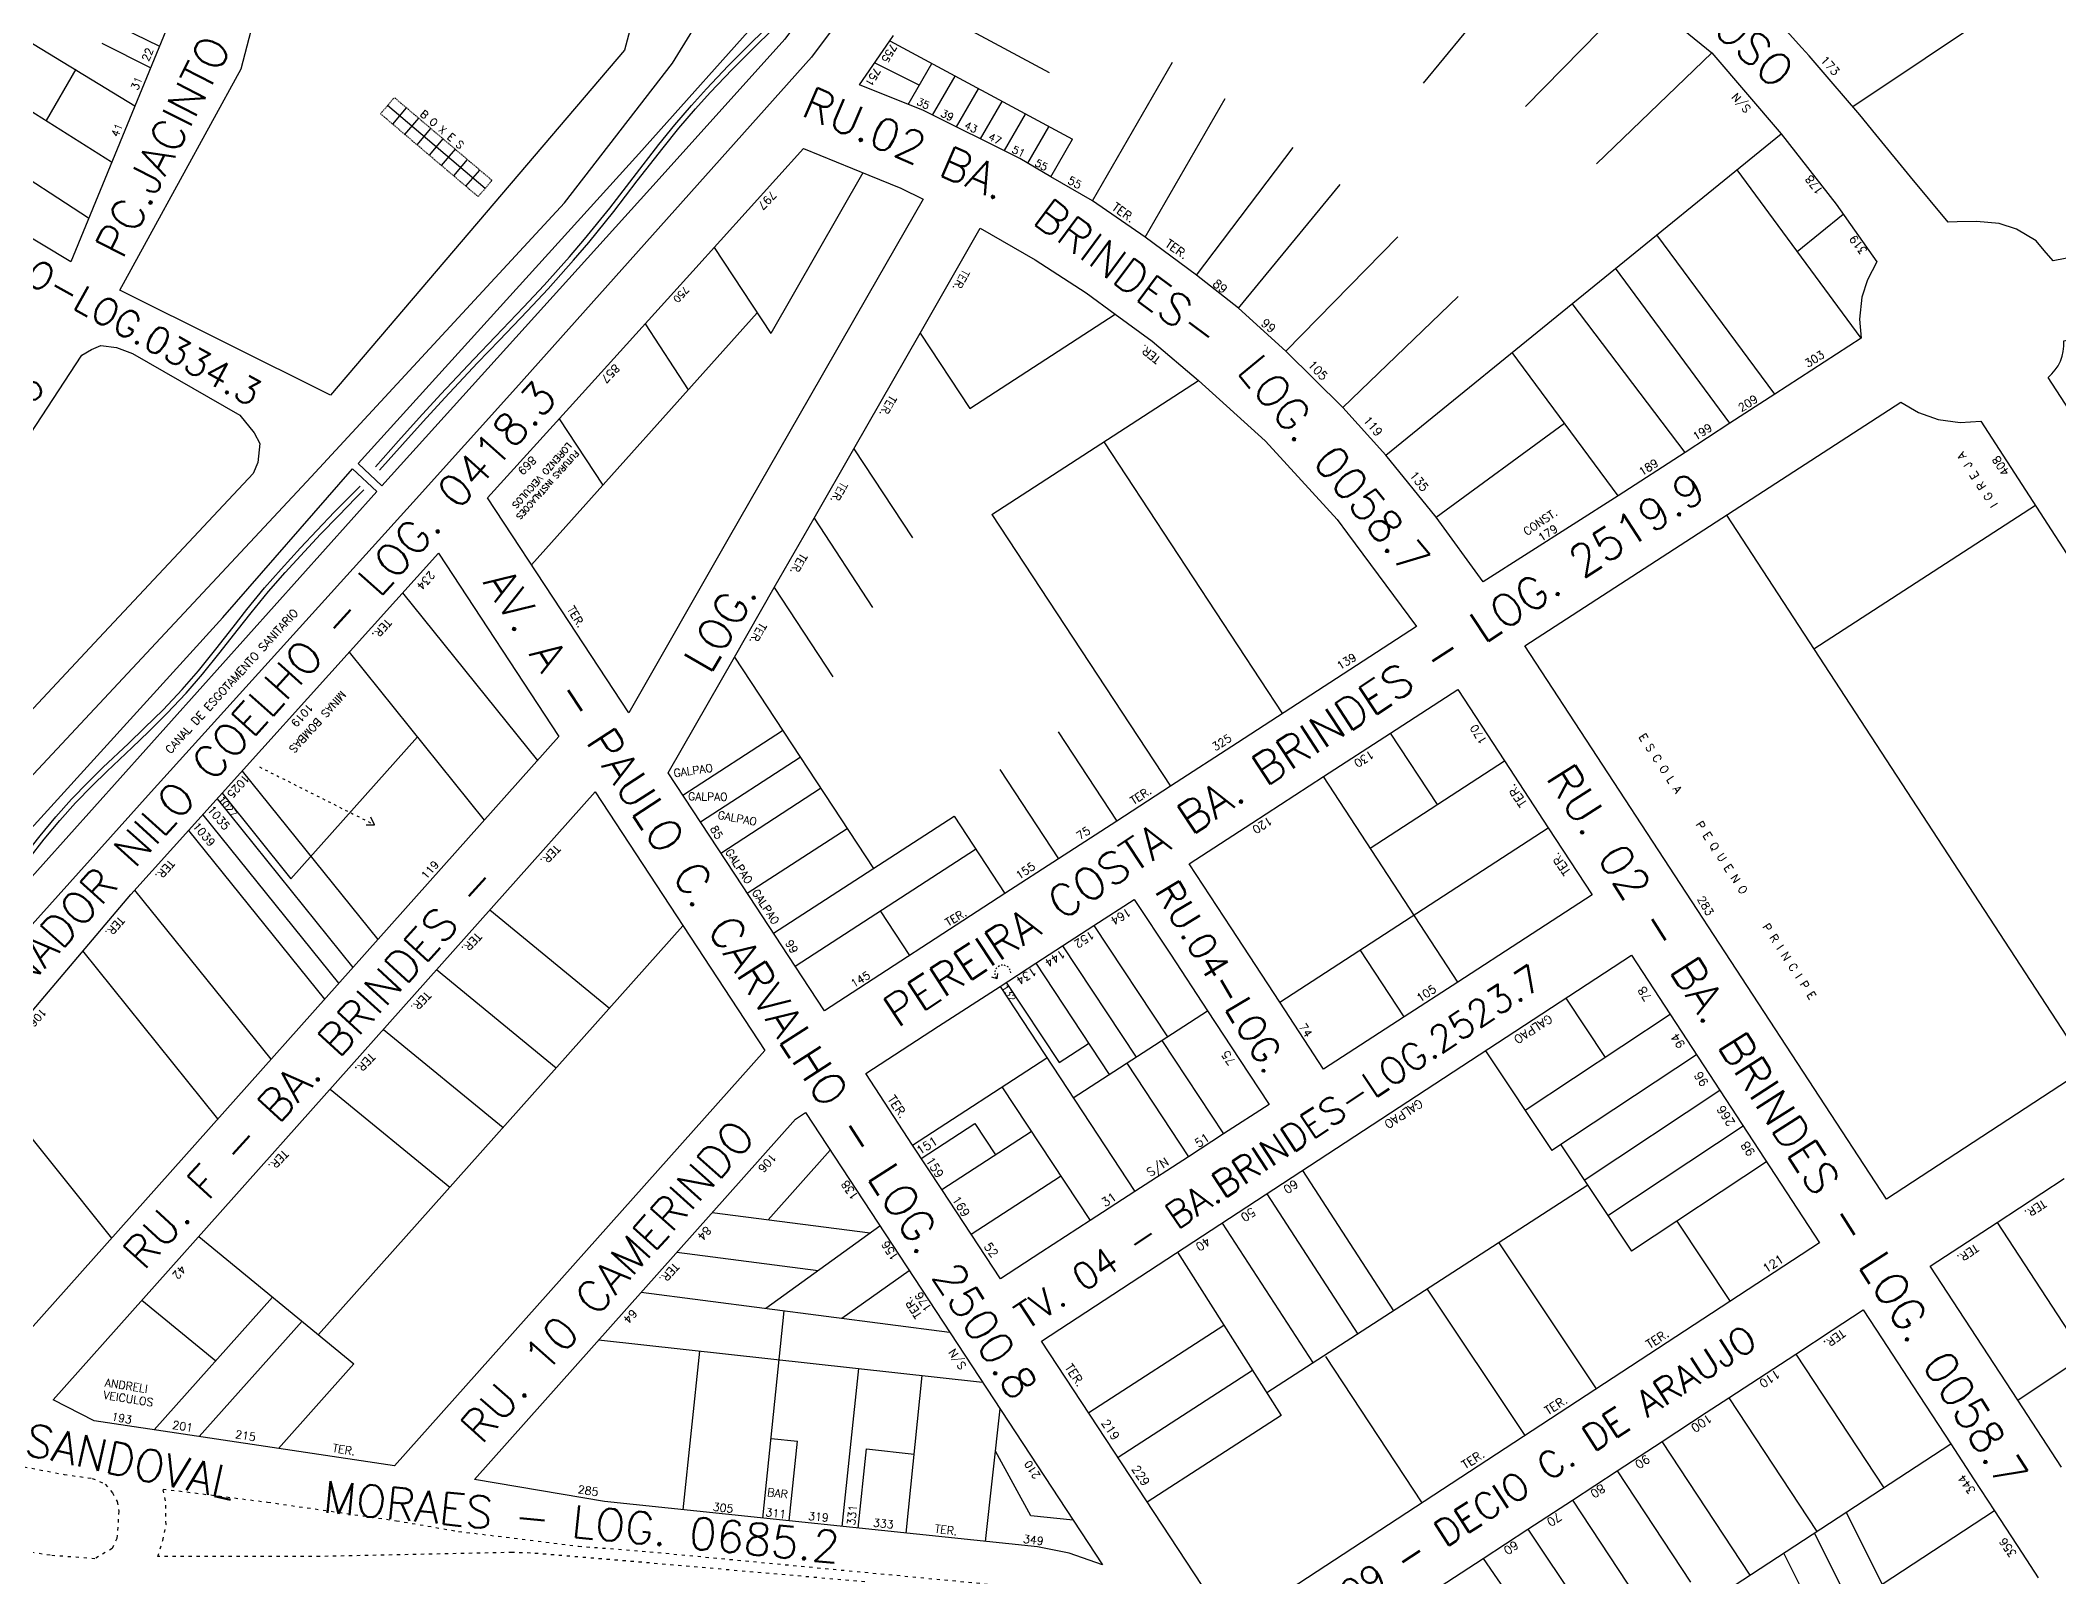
# Model space of a CAD drawing. Extents: x 714896 to 749292, y 8417558 to 8447149.
# Drawn here: x 739673.9 to 740052.2, y 8425578.3 to 8425866.3 of the extents above; entities that cross this region are included whole.
import ezdxf

# ---------------------------------------------------------------- set-up
doc = ezdxf.new("R2010")
doc.units = 0
doc.header["$MEASUREMENT"] = 0
doc.linetypes.add('ACAD_ISO03W100', pattern=[30, 12, -18])
for name, color, linetype in [('LOTE', 7, 'CONTINUOUS'), ('NUM-PORTA', 7, 'CONTINUOUS'), ('QUADRA', 6, 'CONTINUOUS'), ('REFERENCIA', 7, 'CONTINUOUS'), ('TEXTO', 7, 'CONTINUOUS'), ('TEXTODERUA', 3, 'CONTINUOUS')]:
    doc.layers.add(name, color=color, linetype=linetype)
doc.styles.add('ROMANS', font='ROMANS.SHX', dxfattribs={"height": 1.5})

msp = doc.modelspace()

# ---------------------------------------------------------------- linework, layer by layer
at = {"layer": 'LOTE', "color": 7}
for p, q in [((740040.76, 8425871.97, 523.81), (740013.65, 8425853.83, 521.73)), ((739663.54, 8425871.13, 515.82), (739691.61, 8425854.02, 513.4)), ((739696.2, 8425865.17, 513.4), (739687.09, 8425869.64, 514.64)), ((739694.54, 8425861.14, 513.4), (739685.51, 8425865.7, 514.62)), ((739658.19, 8425861.85, 515.82), (739687.28, 8425843.5, 513.4)), ((739680.58, 8425860.89, 514.8), (739674.99, 8425851.25, 514.93)), ((739652.85, 8425852.58, 515.82), (739682.97, 8425833.01, 513.4)), ((739741.83, 8425762.76, 511.77), (739767.09, 8425731.34, 511.77)), ((739731.79, 8425751.62, 511.77), (739757.11, 8425720.14, 511.77)), ((739711.72, 8425729.33, 511.77), (739737.15, 8425697.75, 511.77)), ((739707.97, 8425725.16, 511.77), (739720.88, 8425709.14, 511.77)), ((739704.35, 8425721.15, 511.77), (739729.82, 8425689.55, 511.77)), ((739707.03, 8425724.12, 511.77), (739732.49, 8425692.52, 511.77)), ((739701.68, 8425718.18, 511.77), (739727.17, 8425686.55, 511.77)), ((739717.19, 8425675.35, 511.77), (739691.64, 8425707.04, 511.77)), ((739707.21, 8425664.16, 511.77), (739681.91, 8425695.61, 511.77)), ((739662.48, 8425672.76, 511.77), (739687.24, 8425641.76, 511.77))]:
    msp.add_line(p, q, dxfattribs=at)
at = {"layer": 'LOTE', "color": 7, "linetype": 'CONTINUOUS'}
for p, q in [((739959.86, 8425686.76, 509.58), (739967.25, 8425675.64, 509.58)), ((739944.79, 8425676.91, 509.58), (739957.23, 8425658.2, 509.58)), ((739958.9, 8425659.3, 509.58), (739972.18, 8425639.32, 509.58)), ((739910.48, 8425654.47, 509.58), (739927.58, 8425628.15, 509.58)), ((739903.78, 8425650.09, 509.58), (739920.87, 8425623.8, 509.58)), ((739963.96, 8425651.69, 509.58), (739903.82, 8425612.77, 509.58)), ((739980.67, 8425644.94, 509.58), (739990.64, 8425629.94, 509.58)), ((739895.42, 8425644.62, 509.58), (739912.47, 8425618.37, 509.58)), ((739887.05, 8425639.14, 509.58), (739906.5, 8425608.55, 509.58)), ((739947.32, 8425640.92, 509.58), (739965.53, 8425613.52, 509.58)), ((739933.88, 8425632.23, 509.58), (739952.14, 8425604.77, 509.58)), ((739895.77, 8425625.43, 509.58), (739870.42, 8425609.03, 509.58)), ((739914.83, 8425619.62, 509.58), (739932.89, 8425592.18, 509.58)), ((739901.14, 8425616.99, 509.58), (739875.92, 8425600.67, 509.58)), ((739906.5, 8425608.55, 509.58), (739881.41, 8425592.31, 509.58))]:
    msp.add_line(p, q, dxfattribs=at)
at = {"layer": 'LOTE', "color": 7, "linetype": 'CONTINUOUS', "flags": 128}
for points, elevation in [([(739952.14, 8425881.43), (739933.11, 8425858.24)], 511.77), ([(739836.6, 8425874.48), (739863, 8425860.25)], 511.77), ([(739973.28, 8425875.35), (739952.3, 8425853.91)], 511.77), ([(739833.13, 8425866.2), (739867.38, 8425847.74)], 511.77), ([(739830.31, 8425862.07), (739838.69, 8425857.92)], 511.77), ([(739836.6, 8425854.28), (739841.02, 8425861.95)], 511.77), ([(739871.12, 8425836.22), (739886.11, 8425862.21)], 511.77), ([(739987.22, 8425863.96), (739965.59, 8425843.17)], 511.77), ([(739841.17, 8425852.27), (739845.39, 8425859.59)], 511.77), ([(739845.66, 8425850.06), (739849.79, 8425857.22)], 511.77), ([(739850.13, 8425847.82), (739854.18, 8425854.85)], 511.77), ([(739881.02, 8425829.43), (739896.01, 8425855.42)], 511.77), ([(739854.63, 8425845.65), (739858.57, 8425852.48)], 511.77), ([(739859.03, 8425843.27), (739862.97, 8425850.11)], 511.77), ([(739863.32, 8425840.7), (739867.38, 8425847.74)], 511.77), ([(739890.65, 8425822.28), (739908.75, 8425846.2)], 511.77), ([(739926.1, 8425788.57), (740000.2, 8425848.75)], 511.77), ([(740015.23, 8425810.48), (739991.95, 8425842.04)], 511.77), ([(739828.11, 8425841.48), (739810.82, 8425811.33)], 514.23), ([(739898.5, 8425816.08), (739917.53, 8425839.27)], 511.77), ([(740003.23, 8425826.74), (740011.85, 8425833.73)], 511.77), ([(739800.22, 8425827.47), (739810.82, 8425811.33)], 514.23), ([(739907.4, 8425808.04), (739928.39, 8425829.48)], 511.77), ([(739999, 8425799.95), (739976.94, 8425829.86)], 511.77), ([(739990.62, 8425794.51), (739969.19, 8425823.56)], 511.77), ([(739765.97, 8425767.98), (739808.27, 8425815.22)], 514.23), ([(739918.08, 8425797.49), (739939.7, 8425818.28)], 511.77), ([(739982.22, 8425789.07), (739961.05, 8425816.95)], 511.77), ([(739787.26, 8425813.14), (739795.36, 8425800.81)], 514.23), ([(739969.64, 8425780.9), (739949.79, 8425807.81)], 511.77), ([(739771.15, 8425795.35), (739779.33, 8425782.9)], 514.23), ([(739935.53, 8425776.9), (739959.59, 8425794.53)], 511.77), ([(739873.26, 8425791.01), (739906.72, 8425740.09)], 514.23), ([(739852.29, 8425777.41), (739885.75, 8425726.49)], 514.23), ([(739794.33, 8425724.82), (739813.04, 8425736.96)], 514.23), ([(739864.69, 8425736.68), (739875.68, 8425719.96)], 514.23), ([(739797.63, 8425719.81), (739816.34, 8425731.95)], 514.23), ([(739853.79, 8425729.6), (739864.77, 8425712.89)], 514.23), ([(739801.47, 8425713.96), (739820.18, 8425726.1)], 514.23), ([(739811.36, 8425698.92), (739845.18, 8425720.85)], 514.23), ([(739845.18, 8425720.85), (739854.7, 8425706.36)], 514.23), ([(739806.41, 8425706.44), (739825.12, 8425718.57)], 514.23), ([(739815.39, 8425692.78), (739849.21, 8425714.71)], 514.23), ([(739758.18, 8425703.31), (739780.6, 8425684.92)], 511.77), ([(739831.33, 8425703.12), (739836.82, 8425694.76)], 514.23), ([(739726.04, 8425623.7), (739794.37, 8425700.35)], 511.77), ([(739748.2, 8425692.11), (739770.62, 8425673.72)], 511.77), ([(739867.52, 8425668.07), (739892.69, 8425684.39)], 514.23), ([(739979.41, 8425683.7), (739952.25, 8425665.69)], 509.58), ([(739738.22, 8425680.91), (739760.64, 8425662.52)], 511.77), ([(739875.45, 8425681.55), (739875.49, 8425681.58)], 514.23), ([(739837.38, 8425659.24), (739862.58, 8425675.59)], 514.23), ([(739864.88, 8425674.69), (739870.41, 8425678.29)], 514.23), ([(739984.33, 8425676.17), (739957.23, 8425658.2)], 509.58), ([(739728.24, 8425669.72), (739750.66, 8425651.32)], 511.77), ([(739988.7, 8425669.47), (739963.29, 8425652.62)], 509.58), ([(739839.03, 8425656.74), (739849.1, 8425663.27)], 514.23), ([(739842.88, 8425650.89), (739859.66, 8425661.78)], 514.23), ([(739993.08, 8425662.77), (739967.74, 8425645.97)], 509.58), ([(740044.55, 8425611.43), (740122.26, 8425663.34)], 514.1), ([(739810.33, 8425645.23), (739821.97, 8425658.29)], 510.67), ([(739848.39, 8425642.54), (739865.16, 8425653.43)], 514.23), ([(739997.46, 8425656.07), (739972.18, 8425639.32)], 509.58), ([(739799.85, 8425646.59), (739829.47, 8425642.76)], 510.67), ([(739703.62, 8425642.1), (739732.7, 8425618.24)], 511.77), ([(739809.93, 8425628.64), (739831.3, 8425644.08)], 510.67), ([(740040.69, 8425644.75), (740057.1, 8425619.64)], 514.1), ([(739793.19, 8425639.13), (739819.7, 8425635.7)], 510.67), ([(739824.12, 8425626.8), (739836.79, 8425635.72)], 510.67), ([(739692.97, 8425630.15), (739706.8, 8425618.81)], 511.77), ([(739695.25, 8425605.86), (739717.45, 8425630.75)], 511.77), ([(739786.54, 8425631.66), (739844.36, 8425624.18)], 510.67), ([(739703.71, 8425604.59), (739722.99, 8425626.21)], 511.77), ([(739809.32, 8425589.31), (739813.37, 8425628.19)], 510.67), ([(739778.56, 8425622.7), (739850.51, 8425614.82)], 510.67), ([(739794.4, 8425590.87), (739797.51, 8425620.63)], 510.67), ([(739718.54, 8425602.36), (739732.7, 8425618.24)], 511.77), ([(739824.24, 8425587.76), (739827.32, 8425617.36)], 510.67), ([(739836.18, 8425586.52), (739839.23, 8425616.05)], 510.67), ([(739851.1, 8425584.96), (739853.8, 8425609.8)], 510.67), ([(739810.88, 8425604.26), (739815.85, 8425603.71)], 510.67), ([(739814.3, 8425588.79), (739815.85, 8425603.71)], 510.67), ([(739827.23, 8425587.45), (739828.76, 8425602.3)], 510.67), ([(739828.76, 8425602.3), (739837.71, 8425601.32)], 510.67), ([(739859.56, 8425589.73), (739852.93, 8425601.85)], 510.67), ([(739867.52, 8425588.9), (739859.56, 8425589.73)], 510.67), ([(740033.01, 8425549.23), (740012.4, 8425590.4)], 510.27), ([(740025, 8425549.47), (740006.46, 8425586.52)], 510.27), ([(740017.03, 8425550.11), (740000.69, 8425582.75)], 510.27)]:
    msp.add_lwpolyline(points, dxfattribs=dict(at, elevation=elevation))
at = {"layer": 'LOTE', "color": 7, "linetype": 'ACAD_ISO03W100', "ltscale": 0.003, "flags": 128}
for points in [[(739737.68, 8425852.52), (739740.27, 8425855.57)], [(739758.58, 8425840.04), (739740.27, 8425855.57)], [(739755.98, 8425837), (739737.68, 8425852.52)], [(739755.98, 8425837), (739758.58, 8425840.04)]]:
    msp.add_lwpolyline(points, dxfattribs=at)
at = {"layer": 'LOTE', "linetype": 'CONTINUOUS', "flags": 128}
for points in [[(739757.28, 8425838.52), (739738.98, 8425854.05)], [(739739.97, 8425850.58), (739742.56, 8425853.63)], [(739742.26, 8425848.64), (739744.85, 8425851.69)], [(739744.54, 8425846.7), (739747.14, 8425849.75)], [(739746.83, 8425844.76), (739749.42, 8425847.81)], [(739749.12, 8425842.82), (739751.71, 8425845.87)], [(739751.41, 8425840.88), (739754, 8425843.93)], [(739753.69, 8425838.94), (739756.29, 8425841.98)]]:
    msp.add_lwpolyline(points, dxfattribs=at)
at = {"layer": 'LOTE', "color": 7, "linetype": 'CONTINUOUS', "flags": 128}
for points in [[(739838.83, 8425811.42), (739848.11, 8425797.3)], [(739848.11, 8425797.3), (739875.37, 8425814.98)], [(739852.29, 8425777.41), (739890.99, 8425802.51)], [(739826.4, 8425789.73), (739837.38, 8425773.02)], [(739818.94, 8425776.72), (739829.92, 8425760.01)], [(739811.48, 8425763.71), (739822.46, 8425746.99)], [(739804.02, 8425750.69), (739830.07, 8425711.05)]]:
    msp.add_lwpolyline(points, dxfattribs=at)
at = {"layer": 'LOTE', "color": 7}
for points, elevation in [([(740047.91, 8425779.11), (740006.35, 8425752.15)], 522.08), ([(739989.94, 8425777.27), (740057.6, 8425673.72)], 517.99), ([(739935.77, 8425723.06), (739927.02, 8425736.45)], 514.23), ([(739939.59, 8425689.78), (739914.43, 8425728.29)], 514.23), ([(739923.18, 8425714.9), (739948.35, 8425731.22)], 514.23), ([(739906.22, 8425686.01), (739956.56, 8425718.67)], 514.23), ([(739871.41, 8425700.39), (739885.17, 8425679.51)], 514.23), ([(739865.54, 8425696.58), (739879.3, 8425675.71)], 514.23), ([(739929.53, 8425683.25), (739921.32, 8425695.81)], 514.23), ([(739860.51, 8425693.31), (739874.27, 8425672.44)], 514.23), ([(739853.8, 8425688.96), (739879.06, 8425650.52)], 514.23), ([(739854.97, 8425689.72), (739864.88, 8425674.69)], 514.23), ([(739884.13, 8425678.84), (739895.69, 8425661.31)], 514.23), ([(739877.57, 8425674.58), (739889.13, 8425657.05)], 514.23), ([(739854.16, 8425670.12), (739870.67, 8425645.08)], 514.23), ([(739849.1, 8425663.27), (739852.95, 8425657.42)], 514.23)]:
    msp.add_lwpolyline(points, dxfattribs=dict(at, elevation=elevation))
at = {"layer": 'LOTE', "color": 7, "elevation": 511.77, "flags": 128}
msp.add_lwpolyline([(739720.88, 8425709.14), (739744.58, 8425735.73)], dxfattribs=at)
at = {"layer": 'LOTE', "color": 7, "linetype": 'ACAD_ISO03W100', "ltscale": 0.04, "flags": 128}
msp.add_lwpolyline([(739715, 8425730.11), (739736.54, 8425719.27)], dxfattribs=at)
at = {"layer": 'LOTE', "color": 7, "flags": 128}
for points in [[(739736.54, 8425719.27), (739735.86, 8425720.69)], [(739734.97, 8425719.24), (739736.54, 8425719.27)], [(739853.24, 8425690.38), (739852.25, 8425690.68)], [(739853.24, 8425690.38), (739853.4, 8425691.42)]]:
    msp.add_lwpolyline(points, dxfattribs=at)
at = {"layer": 'LOTE', "color": 7, "linetype": 'ACAD_ISO03W100', "ltscale": 0.02, "flags": 128}
msp.add_lwpolyline([(739855.82, 8425691.5), (739855.71, 8425692.05), (739855.3, 8425692.62), (739854.54, 8425692.97), (739853.84, 8425692.91), (739853.11, 8425692.41), (739852.9, 8425692.05), (739852.78, 8425691.52), (739852.86, 8425691), (739853.24, 8425690.38)], dxfattribs=at)
at = {"layer": 'LOTE', "color": 7, "linetype": 'CONTINUOUS', "elevation": 510.27}
for points in [[(740002.94, 8425620.07), (740019.44, 8425595.01)], [(739990.39, 8425611.86), (740006.89, 8425586.8)], [(739977.84, 8425603.65), (739994.33, 8425578.59)], [(739984.93, 8425572.44), (740031.99, 8425603.22)], [(739969.47, 8425598.17), (739983.21, 8425577.29)], [(739961.1, 8425592.7), (739974.84, 8425571.82)], [(740040.2, 8425590.66), (740019.16, 8425576.9)], [(739952.73, 8425587.23), (739971.84, 8425558.62)], [(739944.36, 8425581.75), (739958.19, 8425561.7)]]:
    msp.add_lwpolyline(points, dxfattribs=at)
at = {"layer": 'LOTE', "color": 7, "linetype": 'ACAD_ISO03W100', "ltscale": 0.05}
for points, elevation in [([(739659.05, 8425601.2), (739678.37, 8425597.49), (739683.64, 8425596.77), (739686.09, 8425595.66), (739687.43, 8425594.08), (739688.31, 8425592.42), (739688.63, 8425590.59), (739688.26, 8425585.52), (739687.38, 8425583.63), (739684.14, 8425581.7), (739675.74, 8425582.34), (739675.74, 8425582.34), (739647.38, 8425587.02)], 510.89), ([(739828.45, 8425577.37), (739786.64, 8425581.03), (739765.78, 8425582.77), (739762.33, 8425582.88), (739726.3, 8425582.13), (739695.92, 8425582.1), (739696.87, 8425585.13), (739697.48, 8425588.14), (739697.4, 8425592.58), (739696.92, 8425594.77), (739716.52, 8425592.31), (739740.65, 8425588.83), (739752.31, 8425586.83), (739774.79, 8425584.06), (739788.17, 8425583.01), (739859.91, 8425576.16)], 512.94)]:
    msp.add_lwpolyline(points, dxfattribs=dict(at, elevation=elevation))
at = {"layer": 'QUADRA', "color": 6}
for points in [[(739688.8, 8425819.46), (739711.55, 8425860.93), (739740.43, 8425971.74), (739807.35, 8425954.3), (739783.39, 8425864.42), (739728.33, 8425799.78), (739688.8, 8425819.46)], [(739686.37, 8425910.7), (739708.97, 8425896.24), (739679.62, 8425824.77), (739647.84, 8425843.9), (739686.37, 8425910.7)]]:
    msp.add_lwpolyline(points, close=True, dxfattribs=at)
for points, elevation in [([(739665.54, 8425721.2), (739724.68, 8425784.51), (739772.14, 8425835.86), (739792.39, 8425862.02), (739800.5, 8425875.27), (739813.14, 8425900.06), (739825.75, 8425930.72), (739832.79, 8425949.17), (739834.52, 8425950.29), (739837.24, 8425950.13), (739849.11, 8425946.78), (739850.79, 8425945.09), (739851.14, 8425942.98), (739850.15, 8425938.93), (739850.15, 8425938.93), (739827.21, 8425879.17), (739822.36, 8425868.34), (739818.49, 8425863.12), (739763.07, 8425801.11), (739743.77, 8425779.75), (739694.71, 8425725.41), (739654.3, 8425680.53)], 510.11), ([(739934.87, 8425575.55), (739944.36, 8425581.75), (739952.73, 8425587.23), (739961.1, 8425592.7), (739969.47, 8425598.17), (739977.89, 8425603.68), (739986.17, 8425609.09), (739990.39, 8425611.86), (740002.94, 8425620.07), (740009.77, 8425624.53), (740015.58, 8425628.33), (740019.13, 8425622.91), (740024.9, 8425614.08), (740031.99, 8425603.22), (740036.28, 8425596.66), (740040.2, 8425590.66), (740045.36, 8425582.77), (740048.4, 8425578.11)], 510.27)]:
    msp.add_lwpolyline(points, dxfattribs=dict(at, elevation=elevation))
at = {"layer": 'QUADRA', "color": 6, "linetype": 'CONTINUOUS'}
for points, elevation in [([(739973.28, 8425875.35), (739987.22, 8425863.96), (740000.2, 8425848.75), (740010.54, 8425835.59), (740018.17, 8425824.75), (740016.38, 8425821.41), (740015.36, 8425818.16), (740014.91, 8425814.03), (740015.23, 8425810.48), (739999, 8425799.95), (739990.62, 8425794.51), (739982.22, 8425789.07), (739969.64, 8425780.9), (739969.64, 8425780.9), (739944.35, 8425764.77), (739935.53, 8425776.9), (739926.1, 8425788.57), (739918.08, 8425797.49), (739907.4, 8425808.04), (739898.5, 8425816.08), (739890.65, 8425822.28), (739881.02, 8425829.43), (739871.12, 8425836.22), (739863.32, 8425840.7), (739857.52, 8425844.17), (739839.45, 8425853.13), (739827.49, 8425857.94), (739833.13, 8425866.2), (739833.82, 8425867.21)], 511.77), ([(740052.75, 8425598.87), (740044.55, 8425611.43), (740034.64, 8425626.59), (740028.14, 8425636.54), (740040.69, 8425644.75), (740053.25, 8425652.96)], 514.1)]:
    msp.add_lwpolyline(points, dxfattribs=dict(at, elevation=elevation))
at = {"layer": 'QUADRA', "color": 6}
msp.add_lwpolyline([(740068.92, 8425828.37), (740051.22, 8425824.97), (740049.53, 8425826.92), (740048.01, 8425828.69), (740044.33, 8425830.9), (740041.05, 8425831.94), (740038.95, 8425832.14), (740036.86, 8425832.34), (740033.19, 8425832.25), (740031.51, 8425832.19), (740024.49, 8425840.68), (740017.96, 8425848.65), (740014.97, 8425852.3), (740009.56, 8425858.57), (740005.48, 8425863.39), (740004.07, 8425864.86), (739998.89, 8425870.66)], dxfattribs=at)
at = {"layer": 'QUADRA', "color": 6, "linetype": 'CONTINUOUS', "elevation": 514.23, "flags": 128}
msp.add_lwpolyline([(739784.2, 8425740.25), (739771.51, 8425759.55), (739757.74, 8425780.52), (739773.1, 8425797.49), (739796.23, 8425823.05), (739816.99, 8425846), (739829.24, 8425841.02), (739835.2, 8425838.6), (739839.39, 8425836.53), (739829.02, 8425818.45), (739818.04, 8425799.3), (739803.06, 8425773.16), (739784.2, 8425740.25)], close=True, dxfattribs=at)
at = {"layer": 'QUADRA', "color": 6, "linetype": 'CONTINUOUS'}
for points, elevation in [([(739820.88, 8425684.42), (739815.39, 8425692.78), (739805.51, 8425707.82), (739791.59, 8425729), (739804.02, 8425750.69), (739811.48, 8425763.71), (739818.94, 8425776.72), (739826.4, 8425789.73), (739838.83, 8425811.42), (739850.08, 8425831.06), (739860.4, 8425825.16), (739869.95, 8425818.96), (739875.37, 8425814.98), (739882.33, 8425809.88), (739890.99, 8425802.51), (739903.48, 8425791.24), (739905.63, 8425788.9), (739916.99, 8425776.5), (739918.93, 8425773.89), (739931.89, 8425756.42), (739898.33, 8425734.65), (739885.75, 8425726.49), (739875.68, 8425719.96), (739864.77, 8425712.89), (739854.7, 8425706.36), (739820.88, 8425684.42)], 514.23), ([(739681.69, 8425807.27), (739683.5, 8425808.37), (739685.26, 8425809.09), (739688.22, 8425808.74), (739691.16, 8425807.62), (739711.32, 8425796.05), (739714, 8425792.71), (739715.07, 8425790.72), (739714.67, 8425787.16), (739713.82, 8425785.09), (739684.96, 8425754.29), (739644.37, 8425710.95), (739609.95, 8425673.88), (739606.64, 8425672.21), (739602.83, 8425671.99), (739599.93, 8425673.12), (739585.34, 8425687.73), (739583.69, 8425689.83), (739584.09, 8425691.83), (739585.52, 8425693.83), (739615.52, 8425725.11), (739643.63, 8425752.61), (739651.77, 8425761.59), (739681.69, 8425807.27)], 510.56), ([(739939.59, 8425689.78), (739929.53, 8425683.25), (739914.43, 8425673.46), (739906.22, 8425686.01), (739897.12, 8425699.94), (739889.26, 8425711.97), (739900.97, 8425719.56), (739914.43, 8425728.29), (739927.02, 8425736.45), (739939.6, 8425744.62), (739948.35, 8425731.22), (739956.56, 8425718.67), (739964.76, 8425706.11), (739952.27, 8425698.01), (739939.59, 8425689.78)], 514.23), ([(739853.89, 8425634.19), (739848.39, 8425642.54), (739842.88, 8425650.89), (739837.38, 8425659.24), (739828.63, 8425672.64), (739842.28, 8425681.49), (739853.8, 8425688.96), (739860.51, 8425693.31), (739865.54, 8425696.58), (739871.41, 8425700.39), (739878.96, 8425705.29), (739885.73, 8425694.99), (739892.69, 8425684.39), (739898.67, 8425675.3), (739904.23, 8425666.84), (739895.69, 8425661.31), (739889.13, 8425657.05), (739879.06, 8425650.52), (739870.67, 8425645.08), (739861.46, 8425639.1), (739853.89, 8425634.19)], 514.23)]:
    msp.add_lwpolyline(points, close=True, dxfattribs=dict(at, elevation=elevation))
at = {"layer": 'QUADRA', "color": 6}
msp.add_lwpolyline([(740184.25, 8425721.09), (740129.34, 8425708.11, 0.263925), (740107.33, 8425715.24), (740050.24, 8425803.12, 0.245404), (740053.2, 8425809.94), (740112.83, 8425821.55, 0.313104), (740133.34, 8425814.4), (740186.14, 8425732.14, 0.075736)], format="xyb", close=True, dxfattribs=at)
for points, elevation in [([(740019.93, 8425649.1), (739952.19, 8425752.78), (740022.67, 8425798.5), (740025.94, 8425796.52), (740029.63, 8425795.21), (740033.74, 8425794.65), (740037.66, 8425794.94), (740094.73, 8425706.71), (740092.92, 8425703.29), (740091.78, 8425699.49), (740091.41, 8425695.85), (740019.93, 8425649.1)], 513.83), ([(739666.92, 8425618.96), (739660.87, 8425625.78), (739656.13, 8425634.46), (739654.45, 8425644.1), (739654.5, 8425655.03), (739656.86, 8425666.1), (739690.89, 8425706.21), (739748.53, 8425770.19), (739771.09, 8425735.82), (739666.92, 8425618.96)], 511.77), ([(739740.3, 8425599.09), (739684, 8425607.55), (739676.33, 8425611.49), (739777.9, 8425725.43), (739809.72, 8425676.96), (739740.3, 8425599.09)], 511.77), ([(739904.74, 8425573.76), (739891.66, 8425576.71), (739861.58, 8425622.49), (739972.15, 8425694.8), (740007.38, 8425640.89), (739904.74, 8425573.76)], 509.58), ([(739873, 8425580.54), (739866.74, 8425582.73), (739860.85, 8425583.95), (739779.68, 8425592.4), (739755.27, 8425596.58), (739815.44, 8425664.08), (739817.36, 8425665.33), (739873, 8425580.54)], 510.67)]:
    msp.add_lwpolyline(points, close=True, dxfattribs=dict(at, elevation=elevation))
at = {"layer": 'REFERENCIA'}
for points, elevation in [([(739817.72, 8425872.21), (739813.47, 8425866.5), (739789.9, 8425840.32), (739737.95, 8425782.77), (739733.48, 8425787), (739786.07, 8425844.99), (739810.75, 8425872.63), (739811.88, 8425874.84), (739817.72, 8425872.21)], 509.1), ([(739737, 8425781.7), (739664.75, 8425701.11), (739660.3, 8425705.56), (739708.11, 8425758.1), (739732.41, 8425786), (739737, 8425781.7)], 508.94)]:
    msp.add_lwpolyline(points, dxfattribs=dict(at, elevation=elevation))
at = {"layer": 'REFERENCIA', "flags": 128}
for points in [[(739736.72, 8425786.38), (739741.03, 8425791.2), (739744.94, 8425795.53), (739748.98, 8425799.96), (739755.16, 8425806.53), (739759.25, 8425810.8), (739764.45, 8425816.25), (739768.34, 8425820.41), (739773.12, 8425825.73), (739775.94, 8425829.02), (739780.64, 8425834.85), (739785.02, 8425840.54), (739789.84, 8425846.77), (739792.83, 8425850.45), (739795.95, 8425854.09), (739798.76, 8425857.2), (739802.85, 8425861.49), (739806.95, 8425865.62), (739813.97, 8425872.45)], [(739737.47, 8425785.71), (739741.77, 8425790.53), (739745.68, 8425794.86), (739749.72, 8425799.28), (739755.88, 8425805.84), (739759.97, 8425810.11), (739765.17, 8425815.56), (739769.08, 8425819.73), (739773.87, 8425825.07), (739776.71, 8425828.38), (739781.43, 8425834.23), (739785.81, 8425839.93), (739790.63, 8425846.15), (739793.59, 8425849.81), (739796.7, 8425853.43), (739799.49, 8425856.52), (739803.57, 8425860.8), (739807.66, 8425864.9), (739814.67, 8425871.74)], [(739664.57, 8425704.75), (739666.82, 8425707.87), (739671.04, 8425713.57), (739673.88, 8425717.21), (739676.8, 8425720.73), (739679.78, 8425724.04), (739682.89, 8425727.25), (739685.65, 8425729.97), (739690.41, 8425734.49), (739693.46, 8425737.41), (739696.94, 8425740.84), (739700.49, 8425744.59), (739703.54, 8425748.12), (739706.83, 8425752.21), (739710.03, 8425756.31), (739712.65, 8425759.64), (739715.95, 8425763.65), (739719.04, 8425767.2), (739722.66, 8425771.17), (739725.73, 8425774.42), (739729.08, 8425777.89), (739732.34, 8425781.22), (739733.85, 8425782.75)], [(739665.38, 8425704.16), (739667.63, 8425707.28), (739671.84, 8425712.97), (739674.66, 8425716.59), (739677.56, 8425720.08), (739680.51, 8425723.36), (739683.6, 8425726.55), (739686.35, 8425729.25), (739691.1, 8425733.77), (739694.16, 8425736.69), (739697.65, 8425740.14), (739701.23, 8425743.92), (739704.31, 8425747.48), (739707.62, 8425751.59), (739710.82, 8425755.69), (739713.43, 8425759.02), (739716.71, 8425763), (739719.79, 8425766.53), (739723.4, 8425770.49), (739726.45, 8425773.73), (739729.8, 8425777.2), (739733.06, 8425780.52), (739734.56, 8425782.05)]]:
    msp.add_lwpolyline(points, dxfattribs=at)

# ---------------------------------------------------------------- texts
at = {"layer": 'NUM-PORTA', "color": 7, "style": 'ROMANS'}
for s, height, rotation, p in [('22', 1.453, 67.2262, (739694.19, 8425862.2)), ('755', 1.4, 239.4257, (739833.34, 8425865.78)), ('751', 1.4, 239.4257, (739830.3, 8425861.34)), ('173', 1.576, 312.1505, (740007.44, 8425862.52)), ('31', 1.453, 67.7281, (739692.16, 8425856.82)), ('35', 1.4, 334.7036, (739838.03, 8425854.34)), ('39', 1.4, 334.7036, (739842.52, 8425852.13)), ('S/N', 1.504, 131.7344, (739994.66, 8425853.53)), ('41', 1.454, 67.7365, (739688.49, 8425848.03)), ('43', 1.4, 334.7036, (739846.99, 8425849.89)), ('47', 1.4, 334.7036, (739851.49, 8425847.72)), ('51', 1.4, 334.7036, (739855.89, 8425845.34)), ('55', 1.4, 331.2204, (739860.17, 8425842.9)), ('797', 1.5, 225.7204, (739810.98, 8425838.22, 988.93)), ('55', 1.5, 331.2204, (739866.34, 8425839.58)), ('178', 1.518, 127.345, (740008.19, 8425838.1)), ('319', 1.518, 127.345, (740016.44, 8425826.86)), ('89', 1.601, 320.5856, (739893.5, 8425820.44)), ('99', 1.601, 320.5856, (739902.55, 8425813.05)), ('303', 1.5, 32.0274, (740005.22, 8425804.93)), ('857', 1.5, 225.7204, (739781.59, 8425805.73, 988.93)), ('105', 1.601, 314.0456, (739911.37, 8425805.37, 511.77)), ('209', 1.5, 32.623, (739992.77, 8425796.6)), ('119', 1.601, 310.5951, (739921.75, 8425795.03, 511.77)), ('199', 1.5, 32.6909, (739984.22, 8425791.23)), ('869', 1.5, 225.7204, (739765.98, 8425788.49, 988.93)), ('135', 1.601, 308.9603, (739930.44, 8425784.75, 511.77)), ('189', 1.5, 32.6909, (739974.13, 8425784.6)), ('408', 1.52, 123.0457, (740043.08, 8425785.31)), ('179', 1.5, 32.6909, (739955.28, 8425772.28)), ('1019', 1.46, 227.9488, (739724.14, 8425742.11)), ('170', 1.515, 122.7054, (739945.16, 8425734.98, 514.23)), ('130', 1.515, 212.7054, (739923.28, 8425733.3, 514.23)), ('1025', 1.46, 227.9488, (739712.16, 8425728.81)), ('1027', 1.3, 309.127, (739707.16, 8425724, 511.77)), ('1035', 1.5, 310.1609, (739705.13, 8425722.05)), ('1039', 1.5, 310.1609, (739702.36, 8425718.97)), ('120', 1.515, 212.7054, (739904.22, 8425720.87, 514.23)), ('119', 1.46, 47.9488, (739746.23, 8425708.92)), ('283', 1.5, 300.7184, (739984.41, 8425705.35)), ('164', 1.542, 211.3314, (739877.77, 8425703.75, 514.23)), ('152', 1.542, 212.9668, (739870.87, 8425699.5, 514.23)), ('144', 1.542, 212.9668, (739865.39, 8425695.94, 514.23)), ('134', 1.542, 212.9668, (739860.01, 8425692.63, 514.23)), ('132', 1.3, 304.0101, (739853.95, 8425688.75, 514.23)), ('78', 1.599, 123.5685, (739976.07, 8425686.86, 509.58)), ('1061', 1.461, 227.8681, (739674.14, 8425685.02)), ('94', 1.599, 123.5685, (739982.27, 8425678.06, 509.58)), ('75', 1.611, 124.0118, (739898.05, 8425674.85, 514.23)), ('96', 1.599, 123.5685, (739986.65, 8425670.91, 509.58)), ('266', 1.599, 123.5685, (739991.66, 8425663.42, 509.58)), ('151', 1.611, 31.818, (739838.75, 8425657.35, 1028.46)), ('51', 1.611, 34.0118, (739891, 8425658.68, 514.23)), ('159', 1.611, 301.818, (739839.81, 8425656.39, 514.23)), ('S/N', 1.611, 34.0118, (739881.95, 8425653.21, 514.23)), ('98', 1.599, 123.5685, (739995.39, 8425657.84, 509.58)), ('138', 1.5, 124.9119, (739827.35, 8425649.63, 510.67)), ('60', 1.596, 214.283, (739909, 8425652.86, 509.58)), ('169', 1.611, 301.818, (739844.71, 8425649.08, 514.23)), ('31', 1.611, 34.0118, (739873.52, 8425647.57, 514.23)), ('50', 1.596, 214.283, (739901, 8425647.62, 509.58)), ('84', 1.5, 227.5115, (739798.71, 8425644.14, 510.67)), ('156', 1.5, 123.3565, (739834.84, 8425638.23, 510.67)), ('40', 1.596, 214.283, (739892.57, 8425642.08, 509.58)), ('52', 1.611, 306.3008, (739850.67, 8425640.22, 514.23)), ('121', 1.604, 32.9082, (739997.42, 8425635.2, 509.58)), ('176', 1.5, 123.3565, (739841.12, 8425628.66, 510.67)), ('64', 1.5, 227.5115, (739784.83, 8425628.58, 510.67)), ('S/N', 1.5, 123.3565, (739847.56, 8425617.79, 510.67)), ('110', 1.6, 214.0265, (739999.34, 8425617.26, 510.27)), ('193', 1.499, 349.5291, (739687.14, 8425607.66)), ('201', 1.499, 350.5947, (739698.59, 8425606.11)), ('100', 1.6, 214.0265, (739986.57, 8425608.91, 510.27)), ('215', 1.499, 351.2995, (739710.36, 8425604.32)), ('210', 1.4, 123.3565, (739861.42, 8425597.25, 510.67)), ('90', 1.6, 214.0265, (739974.91, 8425601.29, 510.27)), ('285', 1.5, 351.3322, (739774.58, 8425594.01, 510.67)), ('305', 1.5, 353.3651, (739799.89, 8425590.73, 510.67)), ('80', 1.6, 214.0265, (739966.55, 8425595.81, 510.27)), ('311', 1.5, 353.3651, (739809.78, 8425589.7, 510.67)), ('319', 1.5, 354.1964, (739817.78, 8425589, 510.67)), ('331', 1.5, 84.1964, (739826.61, 8425587.89, 510.67)), ('333', 1.5, 354.1964, (739829.94, 8425587.74, 510.67)), ('70', 1.6, 214.0265, (739958.39, 8425590.49, 510.27)), ('349', 1.5, 352.9639, (739858.06, 8425584.71, 510.67)), ('60', 1.6, 214.0265, (739950.29, 8425585.19, 510.27))]:
    msp.add_text(s, height=height, rotation=rotation, dxfattribs=at).set_placement(p)
at = {"layer": 'NUM-PORTA', "style": 'ROMANS'}
for s, height, rotation, p in [('750', 1.3, 228.25, (739794.66, 8425820.35, -39.28)), ('234', 1.491, 227.7064, (739746.94, 8425766.97)), ('139', 1.499, 32.4841, (739917.52, 8425748.21, 514.23)), ('325', 1.499, 32.4841, (739894.14, 8425733.04, 514.23)), ('85', 1.474, 301.0615, (739799.39, 8425718.55)), ('75', 1.5, 34.2325, (739868.78, 8425716.35, 514.23)), ('155', 1.5, 34.2325, (739857.38, 8425708.95, 514.23)), ('99', 1.474, 301.0615, (739813.48, 8425697.11)), ('145', 1.481, 30.9662, (739826.39, 8425688.68)), ('105', 1.512, 33.216, (739932.49, 8425685.96, 514.23)), ('74', 1.512, 302.5707, (739909.75, 8425681.45, 514.23)), ('106', 1.5, 227.5115, (739810.93, 8425657.79, 510.67)), ('42', 1.496, 230.0489, (739700.21, 8425636.85)), ('219', 1.596, 303.8105, (739872.73, 8425607.16, 509.58)), ('229', 1.596, 303.8105, (739878.38, 8425598.56, 509.58)), ('344', 1.512, 125.6018, (740036.72, 8425594.46, 510.27)), ('356', 1.512, 125.6018, (740044.44, 8425582.64, 510.27))]:
    msp.add_text(s, height=height, rotation=rotation, dxfattribs=at).set_placement(p)
at = {"layer": 'TEXTO', "style": 'ROMANS'}
for s, height, rotation, p in [('B O X E S', 1.4, 319.5776, (739744.98, 8425852.29)), ('TER.', 1.605, 324.6387, (739874.62, 8425834.67)), ('TER.', 1.605, 324.6387, (739884.59, 8425827.81)), ('TER.', 1.475, 240.3175, (739846.91, 8425823.48)), ('TER.', 1.494, 140.4837, (739884.04, 8425806.69)), ('TER.', 1.473, 240.2131, (739833.21, 8425799.91)), ('LORENZO VEICULOS', 1.2, 228.25, (739772.74, 8425790.99, -39.28)), ('FUTURAS INSTALACOES', 1.1, 228.25, (739774.16, 8425789.56, -39.28)), ('I G R E J A', 1.5193, 123.192, (740040.89, 8425779.32)), ('TER.', 1.473, 240.2059, (739824.03, 8425783.68)), ('CONST.', 1.5, 34.1591, (739952.54, 8425773.39)), ('TER.', 1.473, 240.2067, (739816.46, 8425770.3)), ('CANAL DE ESGOTAMENTO SANITARIO', 1.5, 47.6603, (739698.29, 8425732.46)), ('TER.', 1.5, 301.2832, (739772.6, 8425759.68)), ('TER.', 1.466, 227.8879, (739738.76, 8425758)), ('TER.', 1.473, 240.2129, (739808.82, 8425757.3)), ('MINAS BOMBAS', 1.4658, 227.8879, (739730.27, 8425744.47)), ('E S C O L A     P E Q U E N O     P R I N C I P E', 1.5193, 303.0813, (739973.43, 8425735.75)), ('GALPAO', 1.474, 7.9571, (739792.73, 8425728.2)), ('GALPAO', 1.474, 359.2436, (739795.34, 8425723.86)), ('TER.', 1.499, 32.7431, (739878.8, 8425722.95, 514.23)), ('TER.', 1.611, 124.3631, (739952.67, 8425723.31, 514.23)), ('GALPAO', 1.474, 349.6622, (739800.79, 8425720.42)), ('TER.', 1.493, 225.9281, (739770.44, 8425715.65)), ('GALPAO', 1.474, 303.2283, (739802.24, 8425714.19)), ('TER.', 1.602, 124.3142, (739960.88, 8425710.48, 514.23)), ('TER.', 1.459, 227.9324, (739698.1, 8425712.83)), ('GALPAO', 1.474, 303.2283, (739807.24, 8425706.58)), ('TER.', 1.459, 227.9203, (739688.72, 8425702.17)), ('TER.', 1.481, 30.9662, (739844.11, 8425700.17)), ('TER.', 1.495, 225.9755, (739755.68, 8425699.2)), ('TER.', 1.496, 225.9856, (739746.18, 8425688.16)), ('GALPAO', 1.596, 212.9778, (739956.66, 8425683.79, 509.58)), ('TER.', 1.496, 225.9875, (739735.71, 8425676.63)), ('TER.', 1.602, 303.9675, (739832.65, 8425667.85, 514.23)), ('GALPAO', 1.596, 212.9778, (739932.37, 8425667.91, 509.58)), ('TER.', 1.496, 225.9818, (739719.46, 8425658.43)), ('TER.', 1.502, 212.9875, (740049.26, 8425649.08)), ('TER.', 1.502, 214.0769, (740036.56, 8425640.74)), ('TER.', 1.5, 227.5115, (739792.67, 8425637.31, 510.67)), ('TER.', 1.5, 123.3565, (739839.26, 8425627.39, 510.67)), ('TER.', 1.604, 32.9082, (739975.56, 8425621.01, 509.58)), ('TER.', 1.512, 215.6018, (740011.51, 8425624.78, 510.27)), ('TER.', 1.596, 303.8105, (739865.9, 8425617.55, 509.58)), ('ANDRELI ', 1.5, 351.1676, (739685.91, 8425614.02)), ('VEICULOS', 1.5, 351.1676, (739685.63, 8425611.68)), ('TER.', 1.604, 32.9082, (739956.53, 8425608.57, 509.58)), ('TER.', 1.5, 350.2743, (739728.62, 8425601.75)), ('TER.', 1.604, 32.9082, (739940.99, 8425598.41, 509.58)), ('BAR', 1.5, 352.9639, (739810.11, 8425593.49, 510.67)), ('TER.', 1.5, 352.9639, (739841.5, 8425586.61, 510.67))]:
    msp.add_text(s, height=height, rotation=rotation, dxfattribs=at).set_placement(p)
at = {"layer": 'TEXTODERUA', "style": 'ROMANS'}
for s, height, rotation, p in [('G. CARDOSO', 6, 316.469, (739963.24, 8425890.86)), ('PC.JACINTO', 6, 62.8811, (739689.29, 8425825.02)), ('RU.02 BA.', 6, 336.6505, (739816.25, 8425852.28)), ('NOVEMBRO-LOG.0334.3', 5, 331.0599, (739643.15, 8425836.39)), ('BRINDES-', 6, 323.3667, (739859.65, 8425832.23)), ('-LOG.0408.6', 6, 54.7487, (739644.63, 8425758.3)), ('LOG. 0058.7', 6, 309.7724, (739898.01, 8425804.2)), ('AV. SENADOR NILO COELHO - LOG. 0418.3', 6, 47.924, (739653.49, 8425668.69)), ('PEREIRA COSTA BA. BRINDES - LOG. 2519.9', 6, 33.2443, (739834.58, 8425681.08)), ('AV. A - PAULO C. CARVALHO - LOG. 2500.8 ', 6, 302.8809, (739756.76, 8425764.68)), ('LOG. ', 6, 59.5053, (739799.39, 8425747.28)), ('RU. 02 - BA. BRINDES - LOG. 0058.7', 6, 302.6432, (739956.01, 8425728.09)), ('RU. F - BA. BRINDES - ', 6, 47.5322, (739693.31, 8425635.5)), ('RU.04-LOG.', 5, 301.0341, (739882.67, 8425706.84)), ('TV. 04 - BA.BRINDES-LOG.2523.7', 5, 33.6876, (739858.78, 8425624.46)), ('RU. 10 CAMERINDO', 6, 48.1698, (739756.63, 8425602.91)), ('RU. 09 - DECIO C. DE ARAUJO', 5, 32.7759, (739907.17, 8425564.32)), ('SANDOVAL   ', 6, 347.6263, (739670.65, 8425601.29)), ('MORAES - LOG. 0685.2', 6, 354.3584, (739726.72, 8425590.4))]:
    msp.add_text(s, height=height, rotation=rotation, dxfattribs=at).set_placement(p)

doc.saveas('drawing.dxf')
